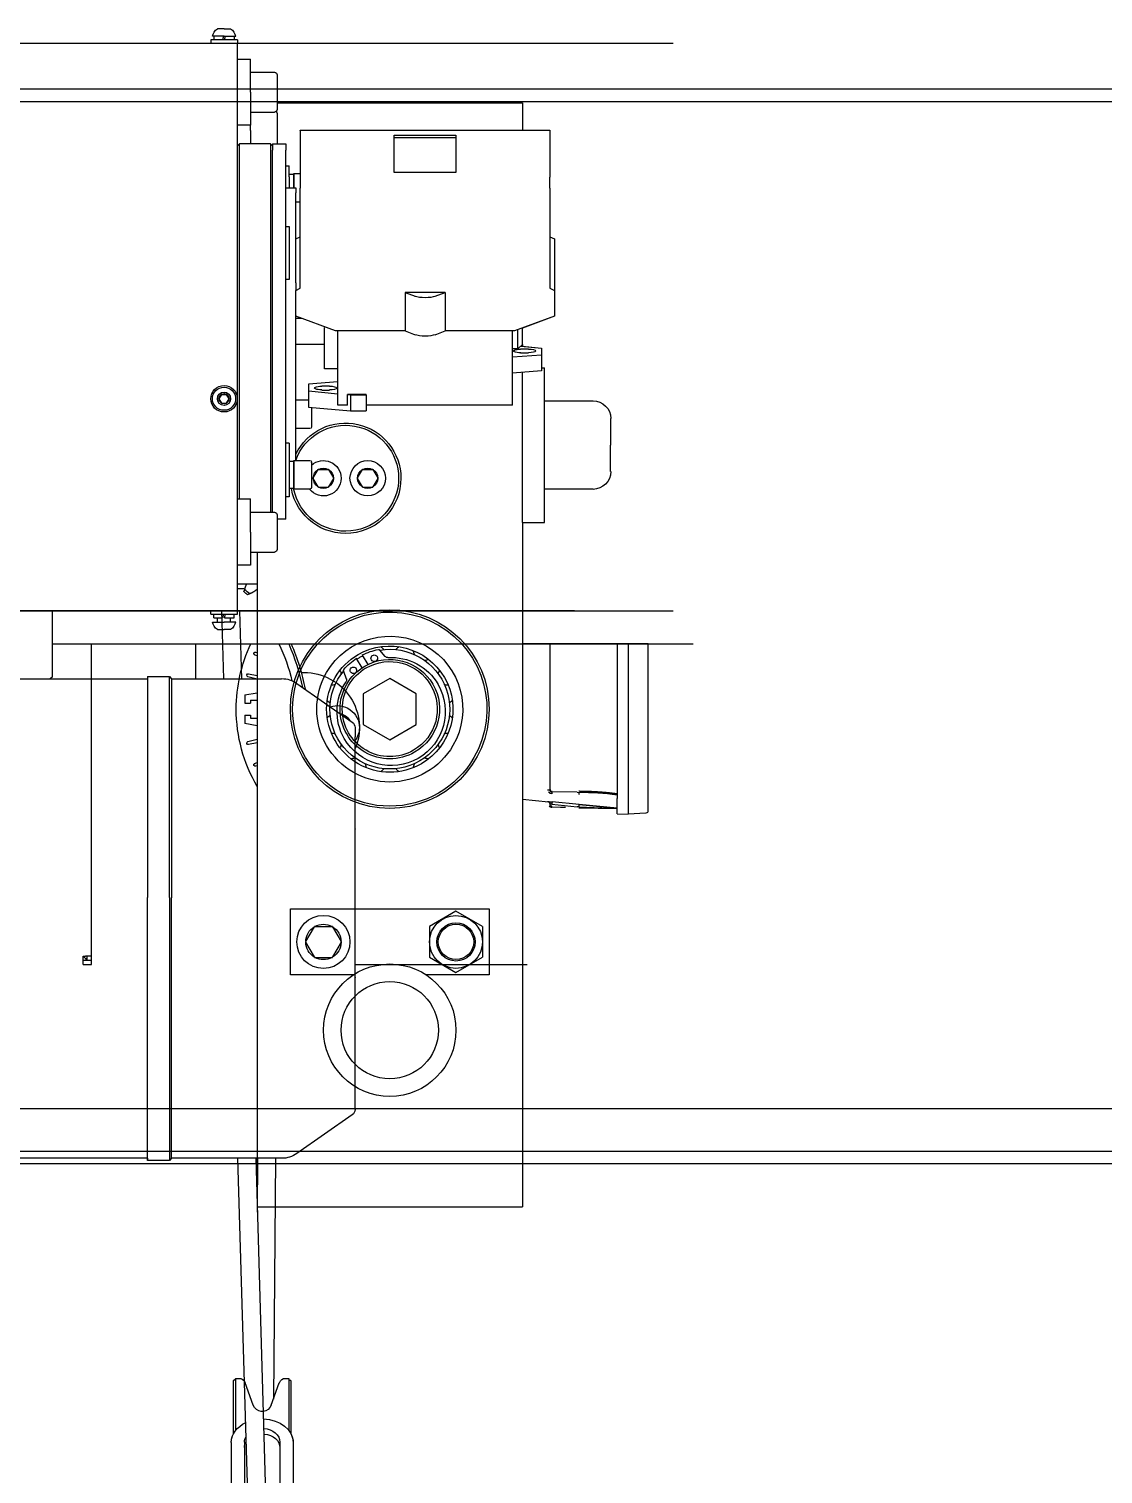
# Model space of a CAD drawing. Extents: x -1899985 to 1774885, y 556286 to 2175695.
# Drawn here: x -1076823 to -1076059, y 575667 to 576695 of the extents above; entities that cross this region are included whole.
import ezdxf

# ---------------------------------------------------------------- set-up
doc = ezdxf.new("R2010")
doc.units = 0
doc.header["$LTSCALE"] = 10
doc.header["$MEASUREMENT"] = 0
for name, color, linetype in [('20剖面图$0$A-LIN-V', 9, 'Continuous'), ('20剖面图$0$EWHS5T6M-1', 7, 'Continuous'), ('20剖面图$0$EWHS5T6M-2', 7, 'Continuous'), ('20剖面图$0$EWHS5T6M-3', 7, 'Continuous'), ('20剖面图$0$FHSGH10105-主梁-04', 7, 'Continuous'), ('20剖面图$0$FHSGH10105-主梁-06', 7, 'Continuous'), ('20剖面图$0$零件1^葫芦小车', 7, 'Continuous'), ('A-LIN-V', 9, 'Continuous')]:
    doc.layers.add(name, color=color, linetype=linetype)

# ---------------------------------------------------------------- blocks, each defined once
blk = doc.blocks.new('20剖面图$0$w4234')
at = {"color": 2}
for p, q in [((1596192.6, -80050.6), (1596282, -80050.6)), ((1596548.7, -80416.8), (1596548.7, -80418.4)), ((1596446.6, -80575), (1596448.2, -80575)), ((1596466.4, -80597), (1596467.7, -80597))]:
    blk.add_line(p, q, dxfattribs=at)
at = {"layer": '20剖面图$0$EWHS5T6M-1', "color": 2, "linetype": 'Continuous'}
for p, q in [((1596192.6, -80160.8), (1596192.6, -80050.6)), ((1596192.6, -80160.8), (1596192.6, -80050.6)), ((1596206.8, -80050.6), (1596206.8, -80160.8)), ((1596214.6, -80050.6), (1596214.6, -80160.8)), ((1596262.5, -80050.6), (1596262.5, -80154.5)), ((1596282, -80050.6), (1596282, -80451.3)), ((1596470.6, -80050.6), (1596470.6, -80451.3)), ((1596471.5, -80056.5), (1596470.6, -80056.9)), ((1596470.6, -80059.3), (1596472.4, -80058.6)), ((1596514.2, -80075.5), (1596514.2, -80050.6)), ((1596588.5, -80273), (1596588.5, -80050.6)), ((1596588.5, -80278.9), (1596588.5, -80050.6)), ((1596357.5, -80086.3), (1596376.3, -80075.4)), ((1596376.3, -80075.4), (1596395.2, -80086.3)), ((1596439.3, -80071.1), (1596437.2, -80071.1)), ((1596476.7, -80071.9), (1596470.6, -80073.2)), ((1596470.6, -80075.8), (1596477.2, -80074.1)), ((1596357.5, -80108), (1596357.5, -80086.3)), ((1596395.2, -80086.3), (1596395.2, -80108)), ((1596479.3, -80086.9), (1596470.6, -80085.4)), ((1596475.4, -80090.8), (1596470.6, -80090.8)), ((1596475.4, -80090.8), (1596475.4, -80092.8)), ((1596479.3, -80086.9), (1596479.3, -80092.8)), ((1596479.3, -80092.8), (1596475.4, -80092.8)), ((1596479.3, -80101.5), (1596475.4, -80101.5)), ((1596475.4, -80101.5), (1596475.4, -80103.5)), ((1596479.3, -80101.5), (1596479.3, -80107.4)), ((1596376.3, -80118.9), (1596357.5, -80108)), ((1596395.2, -80108), (1596376.3, -80118.9)), ((1596475.4, -80103.5), (1596470.6, -80103.5)), ((1596470.6, -80108.9), (1596479.3, -80107.4)), ((1596477.2, -80120.2), (1596470.6, -80118.5)), ((1596470.6, -80121.1), (1596476.7, -80122.4)), ((1596472.4, -80135.7), (1596470.6, -80135)), ((1596470.6, -80137.4), (1596471.5, -80137.8)), ((1596470.6, -80152.3), (1596470.6, -80451.3)), ((1596192.6, -80169.6), (1596192.6, -80160.8)), ((1596192.6, -80169.6), (1596192.6, -80160.8)), ((1596206.8, -80160.8), (1596206.8, -80171.8)), ((1596214.6, -80171.7), (1596214.6, -80160.8)), ((1596241.7, -80165.1), (1596260.9, -80163.2)), ((1596241.7, -80165.1), (1596260.9, -80163.2)), ((1596243, -80156.3), (1596241.9, -80156.4)), ((1596243, -80156.3), (1596261, -80156)), ((1596262.5, -80154.5), (1596261.8, -80154.5)), ((1596282, -80161.2), (1596263.4, -80163)), ((1596282, -80161.2), (1596263.4, -80163)), ((1596263.4, -80163), (1596264, -80163)), ((1596263.4, -80163), (1596264, -80163)), ((1596264, -80163), (1596264, -80163)), ((1596264, -80163), (1596264, -80163)), ((1596194.1, -80171.1), (1596206.8, -80171.8)), ((1596194.1, -80171.1), (1596206.8, -80171.8)), ((1596194.1, -80171.1), (1596206.8, -80171.8)), ((1596194.1, -80171.1), (1596206.8, -80171.8)), ((1596214.6, -80171.7), (1596206.8, -80171.8)), ((1596214.6, -80171.7), (1596206.8, -80171.8)), ((1596214.6, -80171.7), (1596206.8, -80171.8)), ((1596214.6, -80171.7), (1596206.8, -80171.8)), ((1596206.8, -80171.8), (1596206.8, -80171.8)), ((1596206.8, -80171.8), (1596206.8, -80171.8)), ((1596214.6, -80167.7), (1596241.7, -80165.1)), ((1596241.7, -80165.1), (1596214.6, -80167.7)), ((1596214.6, -80167.7), (1596241.7, -80165.1)), ((1596241.7, -80165.1), (1596214.6, -80167.7)), ((1596241.9, -80166.6), (1596214.6, -80167.8)), ((1596241.8, -80167.4), (1596214.6, -80167.8)), ((1596214.6, -80167.8), (1596226.9, -80167.6)), ((1596214.6, -80171.7), (1596214.6, -80167.7)), ((1596214.6, -80171.7), (1596214.6, -80171.7)), ((1596214.6, -80171.7), (1596214.6, -80171.7)), ((1596241.9, -80166.6), (1596243, -80166.6)), ((1596261, -80164.7), (1596243, -80166.6)), ((1596251.4, -80167.2), (1596254.8, -80167.1)), ((1596251.5, -80167.2), (1596261, -80167)), ((1596251.6, -80167.2), (1596254.8, -80167.1)), ((1596261, -80167), (1596261.8, -80167)), ((1596261.8, -80167), (1596261, -80167)), ((1596261.8, -80167), (1596261.8, -80167)), ((1596262.5, -80164.5), (1596262.5, -80166.2)), ((1596588.5, -80273), (1596592.8, -80273)), ((1596588.5, -80275.7), (1596588.5, -80273)), ((1596591.6, -80275.7), (1596588.5, -80275.7)), ((1596588.5, -80278.9), (1596588.5, -80275.8)), ((1596594.3, -80275.8), (1596588.5, -80275.8)), ((1596591.6, -80275.7), (1596591.6, -80273)), ((1596592.8, -80274.6), (1596594.3, -80273)), ((1596594.3, -80273), (1596592.8, -80273)), ((1596592.8, -80274.6), (1596594.3, -80273)), ((1596594.3, -80274.6), (1596594.3, -80273)), ((1596594.3, -80278.9), (1596594.3, -80274.6)), ((1596401, -80278.9), (1596278.5, -80278.9)), ((1596401, -80278.9), (1596284.3, -80278.9)), ((1596594.3, -80278.9), (1596588.5, -80278.9))]:
    blk.add_line(p, q, dxfattribs=at)
for centre, radius, start, end in [((1596583.3, -80110.3), 149.3, 156.4218, 169.4409), ((1596583.3, -80110.3), 147.7, 156.1555, 168.8159), ((1596583.3, -80110.3), 141.4, 155.025, 166.3526), ((1596471.9, -80057.5), 1.1, 294, 111), ((1596376.3, -80097.1), 109.2, 0, 25.2123), ((1596376.3, -80097.1), 109.2, 0, 25.2123), ((1596437.2, -80110.3), 39.3, 90, 203.0739), ((1596476.9, -80073), 1.1, 285, 102), ((1596413.6, -80110.3), 15.7, 71.0233, 180), ((1596413.6, -80110.3), 10.2, 99.7951, 150.2049), ((1596376.3, -80097.1), 109.2, 329.6902, 0), ((1596376.3, -80097.1), 109.2, 329.6902, 0), ((1596413.6, -80110.3), 15.7, 180, 216.8699), ((1596413.6, -80110.3), 9.43, 113.5764, 136.4236), ((1596476.9, -80121.3), 1.1, 258, 75), ((1596471.9, -80136.7), 1.1, 249, 66), ((1596238.8, -80320.9), 164.6, 88.9316, 98.4327), ((1596260.8, -80153.8), 3.54, 270.8312, 315.6256), ((1596264.2, -80190.9), 27.9, 91.7594, 96.8764), ((1596264.2, -80190.9), 27.9, 91.7594, 96.8764), ((1596290.4, -80161.4), 29.6, 183.553, 186.5575), ((1596261, -80154.5), 1.57, 271, 360), ((1596249.9, -80155.6), 11.1, 357.9665, 2.0335), ((1596261, -80154.4), 1.58, 271.1283, 323.2776), ((1596261, -80154.5), 1.57, 323.406, 0), ((1596263.3, -81592.6), 1438.1, 89.9717, 90.0283), ((1596264.1, -80164.5), 1.57, 95.5066, 179.9933), ((1596264.1, -80164.5), 1.57, 95.5, 180), ((1596194.2, -80169.6), 1.57, 180, 267), ((1596194.2, -80169.6), 1.57, 180, 267), ((1596194.2, -80169.6), 1.57, 180, 267), ((1596194.2, -80169.6), 1.57, 180, 267), ((1596261.6, -80164.3), 19.9, 182.2919, 186.6359), ((1596263.1, -80175.3), 10.8, 94.3758, 101.0144), ((1596249.7, -80166.6), 11.3, 358.0016, 1.9984), ((1596261.8, -80166.2), 0.784, 270.847, 0.153), ((1596261.8, -80166.2), 0.784, 270.8571, 0.1429), ((1596329.2, -80262.8), 12.6, 0, 180), ((1596329.2, -80262.8), 12.6, 180, 360), ((1596376.3, -80325.6), 47.1, 90, 270), ((1596376.3, -80325.6), 47.1, 270, 90), ((1596376.3, -80325.6), 34.6, 90, 270), ((1596376.3, -80325.6), 34.6, 270, 90)]:
    blk.add_arc(centre, radius, start, end, dxfattribs=at)
for points, degree, knots in [([(1596214.6, -80157.6), (1596215, -80157.5), (1596215.5, -80157.4), (1596217.8, -80157), (1596221.9, -80156.6), (1596226.1, -80156.2), (1596231.4, -80155.9), (1596236.4, -80155.7), (1596241.8, -80155.6)], 2, [0.1931582, 0.1931582, 0.1931582, 0.25, 0.25, 0.5, 0.5, 0.75, 0.75, 1, 1, 1]), ([(1596241.9, -80156.4), (1596241.8, -80156.4), (1596241.8, -80156.6), (1596241.7, -80157.1), (1596241.7, -80157.5), (1596241.7, -80157.9)], 3, [0, 0, 0, 0, 0.5, 0.5, 1, 1, 1, 1]), ([(1596260.9, -80157.4), (1596260.9, -80157), (1596260.9, -80156.7), (1596260.9, -80156.2), (1596261, -80156), (1596261, -80156)], 3, [0, 0, 0, 0, 0.5, 0.5, 1, 1, 1, 1]), ([(1596262.2, -80164.6), (1596262.2, -80164.2), (1596262.3, -80163.8), (1596262.7, -80163.2), (1596263.1, -80163), (1596263.4, -80163)], 3, [0, 0, 0, 0, 0.497, 0.497, 1, 1, 1, 1]), ([(1596261, -80166.2), (1596261.4, -80166.2), (1596261.8, -80166.2), (1596262.4, -80166.2), (1596262.5, -80166.2), (1596262.5, -80166.2)], 3, [0, 0, 0, 0, 0.5, 0.5, 1, 1, 1, 1]), ([(1596591.6, -80275.7), (1596591.6, -80275.5), (1596591.7, -80275.4), (1596592.2, -80275), (1596592.5, -80274.8), (1596592.8, -80274.6)], 3, [0, 0, 0, 0, 0.5, 0.5, 1, 1, 1, 1]), ([(1596592.8, -80274.6), (1596592.6, -80274.9), (1596592.4, -80275.2), (1596592, -80275.6), (1596591.8, -80275.8), (1596591.6, -80275.8)], 3, [0, 0, 0, 0, 0.5, 0.5, 1, 1, 1, 1])]:
    blk.add_open_spline(points, degree=degree, knots=knots, dxfattribs=at)
at = {"layer": '20剖面图$0$EWHS5T6M-2', "color": 2, "linetype": 'Continuous'}
for p, q in [((1596450.4, -80573.4), (1596448.2, -80573.4)), ((1596448.2, -80573.4), (1596448.2, -80610.4)), ((1596450.4, -80573.4), (1596448.2, -80573.4)), ((1596448.2, -80573.4), (1596448.2, -80575)), ((1596485.9, -80573.4), (1596483.6, -80573.4)), ((1596485.9, -80573.4), (1596483.6, -80573.4)), ((1596485.9, -80610.4), (1596485.9, -80573.4)), ((1596487.5, -80575), (1596485.9, -80573.4)), ((1596487.5, -80575), (1596485.9, -80573.4)), ((1596446.6, -80575), (1596446.6, -80612.9)), ((1596446.6, -80575), (1596446.6, -80612.9)), ((1596460.7, -80592.5), (1596454.9, -80576.5)), ((1596460.7, -80592.5), (1596454.9, -80576.5)), ((1596473.4, -80592.5), (1596479.2, -80576.5)), ((1596487.5, -80612.9), (1596487.5, -80575)), ((1596487.5, -80612.9), (1596487.5, -80575)), ((1596445, -80619.1), (1596445, -80687.8)), ((1596445, -80619.1), (1596445, -80687.8)), ((1596454.5, -80618.7), (1596454.5, -80687.7)), ((1596479.6, -80618.7), (1596479.6, -80687.7)), ((1596489, -80619.1), (1596489, -80687.8)), ((1596489, -80619.1), (1596489, -80687.8))]:
    blk.add_line(p, q, dxfattribs=at)
for centre, radius, start, end in [((1596450.4, -80578.1), 4.71, 20, 90), ((1596450.4, -80578.1), 4.71, 20, 90), ((1596483.6, -80578.1), 4.71, 90, 160), ((1596483.6, -80578.1), 4.71, 90, 148.6539), ((1596467, -80590.2), 6.76, 200, 264.2387), ((1596467, -80590.2), 6.76, 200, 264.2387), ((1596467, -80590.2), 6.76, 275.7613, 340)]:
    blk.add_arc(centre, radius, start, end, dxfattribs=at)
for centre, major_axis, start_param, end_param in [((1596467, -80619.1), (-22, 0), 4.750321, 6.283185), ((1596467, -80619.1), (-22, 0), 3.141593, 4.150051), ((1596467, -80619.1), (-22, 0), 5.902934, 6.283185), ((1596467, -80618.7), (-12.6, 0), 4.794698, 6.283185), ((1596467, -80622.7), (-12.6, 0), 4.819633, 6.283185), ((1596467, -80618.7), (-12.6, 0), 3.141593, 3.568788), ((1596467, -80619.1), (-22, 0), 3.141593, 3.521844), ((1596467, -80622.7), (-12.6, 0), 3.141593, 3.590007)]:
    blk.add_ellipse(centre, major_axis=major_axis, ratio=0.766044, start_param=start_param, end_param=end_param, dxfattribs=at)
at = {"layer": '20剖面图$0$EWHS5T6M-3', "color": 2, "linetype": 'Continuous'}
for p, q in [((1596494.2, -79618.2), (1596485.9, -79618.2)), ((1596486.9, -79618.2), (1596486.9, -79620.7)), ((1596494.2, -79613), (1596489.5, -79613)), ((1596490.5, -79613), (1596490.5, -79613)), ((1596493.9, -79620.7), (1596493.2, -79618.2)), ((1596494.2, -79613), (1596498.9, -79613)), ((1596494.2, -79618.2), (1596502.4, -79618.2)), ((1596494.5, -79618.2), (1596495.2, -79620.7)), ((1596501.5, -79618.2), (1596501.5, -79620.7)), ((1597089.3, -79623.2), (1596174.7, -79623.2)), ((1597089.3, -79623.2), (1596174.7, -79623.2)), ((1596484.7, -79620.7), (1596503.6, -79620.7)), ((1596484.7, -79620.7), (1596484.7, -79623.2)), ((1596484.7, -79664.8), (1596484.7, -79623.2)), ((1596484.7, -79634.5), (1596484.7, -79623.2)), ((1596503.6, -79620.7), (1596503.6, -79623.2)), ((1596475.3, -79658), (1596475.3, -79634.5)), ((1596484.7, -79634.5), (1596475.3, -79634.5)), ((1596475.3, -79643.9), (1596475.3, -79634.5)), ((1596484.7, -79634.5), (1596475.3, -79634.5)), ((1596456.5, -79645.8), (1596456.5, -79670.3)), ((1596456.5, -79645.8), (1596456.5, -79665.6)), ((1596475.3, -79643.9), (1596458.3, -79643.9)), ((1596475.3, -79643.9), (1596458.3, -79643.9)), ((1596475.3, -79658), (1596475.3, -79681.6)), ((1596282, -79665.6), (1596282, -79685)), ((1596294.6, -79665.6), (1596282, -79665.6)), ((1596282, -79665.6), (1596282, -79685)), ((1596294.6, -79665.6), (1596282, -79665.6)), ((1596456.5, -79665.6), (1596294.6, -79665.6)), ((1596456.5, -79665.6), (1596294.6, -79665.6)), ((1596484.7, -79985.4), (1596484.7, -79664.8)), ((1596456.5, -79673.2), (1596456.5, -79694.7)), ((1596475.3, -79672.2), (1596458.3, -79672.2)), ((1596262.4, -79685), (1596262.4, -79685.2)), ((1596440, -79685), (1596262.4, -79685)), ((1596262.4, -79685), (1596262.4, -79685.2)), ((1596282, -79685), (1596262.4, -79685)), ((1596262.4, -79685.2), (1596262.4, -79718.6)), ((1596262.4, -79685.2), (1596262.4, -79718.6)), ((1596329.2, -79688.7), (1596329.2, -79715.1)), ((1596373.2, -79688.7), (1596329.2, -79688.7)), ((1596373.2, -79690.2), (1596329.2, -79690.2)), ((1596373.2, -79715.1), (1596373.2, -79688.7)), ((1596440, -79685.2), (1596440, -79685)), ((1596440, -79685.2), (1596440, -79718.6)), ((1596475.3, -79681.6), (1596484.7, -79681.6)), ((1596475.3, -79685.4), (1596475.3, -79681.6)), ((1596475.3, -79685.4), (1596475.3, -79694.7)), ((1596450.2, -79694.7), (1596450.2, -79699.2)), ((1596459.6, -79694.7), (1596450.2, -79694.7)), ((1596450.2, -79761.5), (1596450.2, -79699.2)), ((1596459.6, -79694.7), (1596459.6, -79699.2)), ((1596459.6, -79696.3), (1596461.2, -79694.7)), ((1596459.6, -79957), (1596459.6, -79699.2)), ((1596461.2, -79694.7), (1596461.2, -79957)), ((1596461.2, -79694.7), (1596483.2, -79694.7)), ((1596483.2, -79947.5), (1596483.2, -79694.7)), ((1596484.7, -79696.3), (1596483.2, -79694.7)), ((1596447.8, -79718.3), (1596447.8, -79710.5)), ((1596450.2, -79710.5), (1596447.8, -79710.5)), ((1596262.4, -79726.3), (1596262.4, -79718.6)), ((1596262.4, -79726.3), (1596262.4, -79718.6)), ((1596329.2, -79715.1), (1596373.2, -79715.1)), ((1596444.5, -79716), (1596440, -79716)), ((1596440, -79718.6), (1596440, -79726.3)), ((1596444.5, -79716.3), (1596444.5, -79716)), ((1596444.5, -79716.3), (1596444.5, -79726.1)), ((1596447.8, -79716.5), (1596444.5, -79716.5)), ((1596444.5, -79726.1), (1596444.5, -79716.9)), ((1596447.8, -79718.3), (1596447.8, -79726.1)), ((1596262.4, -79726.3), (1596262.4, -79797.6)), ((1596262.4, -79726.3), (1596262.4, -79761)), ((1596440, -79797.6), (1596440, -79726.3)), ((1596443.1, -79726.1), (1596443.1, -79729.6)), ((1596450.2, -79726.1), (1596443.1, -79726.1)), ((1596443.1, -79793.8), (1596443.1, -79729.6)), ((1596440, -79736.4), (1596443.1, -79736.4)), ((1596262.4, -79761), (1596259.2, -79762.5)), ((1596262.4, -79761), (1596259.2, -79762.5)), ((1596443.1, -79762.5), (1596440, -79761)), ((1596447.8, -79753.6), (1596447.8, -79782.9)), ((1596450.2, -79753.6), (1596447.8, -79753.6)), ((1596450.2, -79943.9), (1596450.2, -79761.5)), ((1596259.2, -79762.5), (1596259.2, -79799.2)), ((1596259.2, -79762.5), (1596259.2, -79799.2)), ((1596447.8, -79782.9), (1596447.8, -79791.4)), ((1596447.8, -79791.4), (1596450.2, -79791.4)), ((1596262.4, -79797.6), (1596259.2, -79799.2)), ((1596259.2, -79799.2), (1596259.2, -79817.4)), ((1596259.2, -79799.2), (1596259.2, -79817.4)), ((1596337, -79800.7), (1596365.3, -79800.7)), ((1596344, -79803.3), (1596337, -79800.7)), ((1596337, -79800.7), (1596337, -79828)), ((1596365.3, -79800.7), (1596358.3, -79803.3)), ((1596365.3, -79800.7), (1596365.3, -79828)), ((1596443.1, -79799.2), (1596440, -79797.6)), ((1596443.1, -79793.8), (1596443.1, -79799.2)), ((1596443.1, -79817.4), (1596443.1, -79799.2)), ((1596259.2, -79817.4), (1596287.5, -79828)), ((1596259.2, -79817.4), (1596282, -79825.9)), ((1596414.8, -79828), (1596443.1, -79817.4)), ((1596443.1, -79818.8), (1596439.2, -79818.8)), ((1596443.1, -79919.9), (1596443.1, -79817.4)), ((1596282, -79837.7), (1596282, -79825.9)), ((1596282, -79837.7), (1596282, -79825.9)), ((1596285.2, -79840.8), (1596285.2, -79827.1)), ((1596287.5, -79828), (1596337, -79828)), ((1596289.1, -79880.9), (1596289.1, -79828)), ((1596344, -79830.7), (1596337, -79828)), ((1596365.3, -79828), (1596358.3, -79830.7)), ((1596365.3, -79828), (1596414.8, -79828)), ((1596413.2, -79880.9), (1596413.2, -79828)), ((1596422.7, -79855), (1596422.7, -79825.4)), ((1596283.1, -79838.8), (1596268.3, -79840.2)), ((1596282, -79838.9), (1596268.3, -79840.2)), ((1596268.3, -79840.2), (1596268.3, -79845.1)), ((1596268.3, -79840.2), (1596268.3, -79845.1)), ((1596277.7, -79840.9), (1596283.2, -79840.9)), ((1596283.2, -79843.5), (1596277.7, -79843.5)), ((1596282, -79837.7), (1596282, -79838.9)), ((1596282, -79837.7), (1596285.2, -79840.8)), ((1596282, -79837.7), (1596282, -79838.9)), ((1596285.2, -79840.8), (1596289.1, -79840.8)), ((1596422.7, -79837.7), (1596443.1, -79837.7)), ((1596266.3, -79964.2), (1596266.3, -79854.2)), ((1596268.3, -79854.2), (1596266.3, -79854.2)), ((1596266.3, -79877.8), (1596266.3, -79854.2)), ((1596268.3, -79854.2), (1596266.3, -79854.2)), ((1596268.3, -79845.1), (1596268.3, -79856.4)), ((1596268.3, -79845.1), (1596289.1, -79846.6)), ((1596268.3, -79845.1), (1596268.3, -79854.2)), ((1596268.3, -79856.4), (1596289.1, -79858)), ((1596282, -79964.2), (1596282, -79857.5)), ((1596413.2, -79855), (1596422.7, -79855)), ((1596413.2, -79864.2), (1596434.1, -79865.8)), ((1596393.2, -79873.5), (1596393.2, -79873.3)), ((1596393.2, -79873.3), (1596406.4, -79873.3)), ((1596393.2, -79873.5), (1596393.2, -79884.9)), ((1596404.2, -79873.5), (1596393.2, -79873.5)), ((1596406.4, -79873.3), (1596404.2, -79873.5)), ((1596404.2, -79873.5), (1596404.2, -79884.9)), ((1596406.4, -79880.9), (1596406.4, -79873.3)), ((1596434.1, -79870.7), (1596413.2, -79872.7)), ((1596424.6, -79870), (1596419.1, -79870)), ((1596419.2, -79867.3), (1596424.7, -79867.3)), ((1596434.1, -79865.8), (1596434.1, -79870.7)), ((1596434.1, -79870.7), (1596434.1, -79882.1)), ((1596490.5, -79876.2), (1596492.4, -79873.1)), ((1596496, -79873.1), (1596492.4, -79873.1)), ((1596496, -79873.1), (1596497.8, -79876.2)), ((1596266.3, -79877.8), (1596231.7, -79877.8)), ((1596266.3, -79877.8), (1596231.7, -79877.8)), ((1596289.1, -79880.9), (1596393.2, -79880.9)), ((1596404.2, -79884.9), (1596393.2, -79884.9)), ((1596434.1, -79882.1), (1596404.2, -79884.9)), ((1596406.4, -79880.9), (1596413.2, -79880.9)), ((1596431.9, -79882.3), (1596431.9, -79896.2)), ((1596443.1, -79877), (1596434.1, -79877)), ((1596492.4, -79879.3), (1596490.5, -79876.2)), ((1596496, -79879.3), (1596492.4, -79879.3)), ((1596497.8, -79876.2), (1596496, -79879.3)), ((1596219.2, -79890.3), (1596219.2, -79909.2)), ((1596219.2, -79890.3), (1596219.2, -79909.2)), ((1596433.2, -79897.4), (1596443.1, -79897.4)), ((1596219.2, -79928.1), (1596219.2, -79909.2)), ((1596219.2, -79928.1), (1596219.2, -79909.2)), ((1596447.8, -79907.8), (1596450.2, -79907.8)), ((1596447.8, -79907.8), (1596447.8, -79922.5)), ((1596388.3, -79926.6), (1596384.8, -79932.6)), ((1596388.3, -79926.6), (1596388.4, -79926.5)), ((1596388.4, -79926.5), (1596388.5, -79926.5)), ((1596395.5, -79926.5), (1596388.5, -79926.5)), ((1596395.5, -79926.5), (1596395.7, -79926.5)), ((1596395.7, -79926.5), (1596395.7, -79926.6)), ((1596399.2, -79932.6), (1596395.7, -79926.6)), ((1596419.8, -79926.6), (1596416.3, -79932.6)), ((1596419.8, -79926.6), (1596419.8, -79926.5)), ((1596419.8, -79926.5), (1596420, -79926.5)), ((1596427, -79926.5), (1596420, -79926.5)), ((1596427, -79926.5), (1596427.1, -79926.5)), ((1596427.1, -79926.5), (1596427.2, -79926.6)), ((1596430.7, -79932.6), (1596427.2, -79926.6)), ((1596431.9, -79921.7), (1596431.9, -79921.4)), ((1596431.9, -79921.7), (1596431.9, -79939.3)), ((1596444.5, -79920.1), (1596433.2, -79920.1)), ((1596444.5, -79920.5), (1596444.5, -79920.1)), ((1596444.5, -79920.5), (1596444.5, -79940.5)), ((1596447.8, -79920.7), (1596444.5, -79920.7)), ((1596444.5, -79940), (1596444.5, -79921)), ((1596447.8, -79922.5), (1596447.8, -79946)), ((1596384.8, -79932.8), (1596384.8, -79932.6)), ((1596384.8, -79932.9), (1596384.8, -79932.8)), ((1596384.8, -79932.9), (1596388.3, -79938.9)), ((1596395.7, -79938.9), (1596399.2, -79932.9)), ((1596399.2, -79932.6), (1596399.3, -79932.8)), ((1596399.3, -79932.8), (1596399.2, -79932.9)), ((1596416.2, -79932.8), (1596416.3, -79932.6)), ((1596416.3, -79932.9), (1596416.2, -79932.8)), ((1596416.3, -79932.9), (1596419.8, -79938.9)), ((1596427.2, -79938.9), (1596430.7, -79932.9)), ((1596430.7, -79932.6), (1596430.7, -79932.8)), ((1596430.7, -79932.8), (1596430.7, -79932.9)), ((1596231.7, -79940.6), (1596266.3, -79940.6)), ((1596231.7, -79940.6), (1596266.3, -79940.6)), ((1596266.3, -79964.2), (1596266.3, -79940.6)), ((1596388.4, -79939.1), (1596388.3, -79938.9)), ((1596388.5, -79939.1), (1596388.4, -79939.1)), ((1596395.7, -79939.1), (1596395.5, -79939.1)), ((1596395.7, -79938.9), (1596395.7, -79939.1)), ((1596419.8, -79939.1), (1596419.8, -79938.9)), ((1596420, -79939.1), (1596419.8, -79939.1)), ((1596427.1, -79939.1), (1596427, -79939.1)), ((1596427.2, -79938.9), (1596427.1, -79939.1)), ((1596433.2, -79940.5), (1596444.5, -79940.5)), ((1596444.5, -79940), (1596447.8, -79940)), ((1596447.8, -79946), (1596450.2, -79946)), ((1596450.2, -79961.8), (1596450.2, -79943.9)), ((1596475.3, -79957), (1596458.3, -79957)), ((1596475.3, -79971.1), (1596475.3, -79947.5)), ((1596484.7, -79947.5), (1596475.3, -79947.5)), ((1596282, -79964.2), (1596266.3, -79964.2)), ((1596282, -79964.2), (1596266.3, -79964.2)), ((1596282, -79964.2), (1596282, -80451.3)), ((1596282, -79964.2), (1596282, -80050.6)), ((1596450.2, -79961.8), (1596456.5, -79961.8)), ((1596456.5, -79958.9), (1596456.5, -79983.4)), ((1596475.3, -79971.1), (1596475.3, -79994.7)), ((1596475.3, -79985.3), (1596458.3, -79985.3)), ((1596470.6, -79985.3), (1596470.6, -80008.2)), ((1596484.7, -80027.1), (1596484.7, -79985.4)), ((1596475.3, -79994.7), (1596484.7, -79994.7)), ((1596470.6, -80008.2), (1596470.6, -80451.3)), ((1596470.6, -80008.2), (1596484.7, -80008.2)), ((1596475.9, -80015.1), (1596477.4, -80015.8)), ((1596480, -80013.6), (1596479.5, -80011.9)), ((1597089.3, -80027.1), (1596174.7, -80027.1)), ((1596484.7, -80029.6), (1596484.7, -80027.1)), ((1596503.6, -80029.6), (1596484.7, -80029.6)), ((1596486.9, -80032.1), (1596486.9, -80029.6)), ((1596493.9, -80032.1), (1596493.2, -80029.6)), ((1596494.5, -80029.6), (1596495.2, -80032.1)), ((1596501.5, -80032.1), (1596501.5, -80029.6)), ((1596503.6, -80029.6), (1596503.6, -80027.1)), ((1596616.3, -80074.1), (1596616.3, -80027.1)), ((1596485.9, -80035.2), (1596494.2, -80035.2)), ((1596493.9, -80032.1), (1596486.9, -80032.1)), ((1596489.5, -80034.8), (1596489.5, -80032.1)), ((1596502.4, -80035.2), (1596494.2, -80035.2)), ((1596501.5, -80032.1), (1596495.2, -80032.1)), ((1596498.9, -80034.8), (1596498.9, -80032.1)), ((1596489.5, -80040.4), (1596494.2, -80040.4)), ((1596490.5, -80040.4), (1596490.5, -80040.4)), ((1596498.9, -80040.4), (1596494.2, -80040.4)), ((1596379.6, -80059.6), (1596383.4, -80055.1)), ((1596395.9, -80058.6), (1596391.9, -80065.4)), ((1596396, -80067.8), (1596399.9, -80061)), ((1596409.2, -80070), (1596407.2, -80075.5)), ((1596442.4, -80078.9), (1596403, -80106.5)), ((1596531.5, -80075.5), (1596453.2, -80075.5)), ((1596533, -80073.9), (1596531.5, -80075.5)), ((1596531.5, -80075.5), (1596531.5, -80231.3)), ((1596533, -80231.1), (1596533, -80073.9)), ((1596548.7, -80073.9), (1596533, -80073.9)), ((1596548.7, -80073.9), (1596548.7, -80231.1)), ((1596684.7, -80075.5), (1596548.7, -80075.5)), ((1596616.3, -80074.1), (1596617.8, -80075.5)), ((1596401, -80110.3), (1596401, -80116.9)), ((1596401, -80117), (1596401, -80116.9)), ((1596401, -80182.3), (1596401, -80117)), ((1596470.6, -80152.3), (1596470.6, -80451.3)), ((1596282, -80161.2), (1596282, -80451.3)), ((1596401, -80182.3), (1596401, -80182.6)), ((1596401, -80234.3), (1596401, -80182.6)), ((1596401, -80287.9), (1596401, -80234.3)), ((1596531.5, -80416.8), (1596531.5, -80231.3)), ((1596533, -80231.1), (1596533, -80418.4)), ((1596548.7, -80418.4), (1596548.7, -80231.1)), ((1596447, -80239.2), (1596305.6, -80239.2)), ((1596305.6, -80239.2), (1596305.6, -80286.3)), ((1596310.3, -80251.9), (1596329.2, -80241)), ((1596329.2, -80241), (1596348, -80251.9)), ((1596447, -80286.3), (1596447, -80239.2)), ((1596348, -80251.9), (1596348, -80273.7)), ((1596417, -80252), (1596410.9, -80262.5)), ((1596417, -80252), (1596417.1, -80251.8)), ((1596417.1, -80251.8), (1596417.4, -80251.8)), ((1596429.5, -80251.8), (1596417.4, -80251.8)), ((1596429.5, -80251.8), (1596429.8, -80251.8)), ((1596429.8, -80251.8), (1596429.9, -80252)), ((1596436, -80262.5), (1596429.9, -80252)), ((1596410.8, -80262.8), (1596410.9, -80262.5)), ((1596410.9, -80263), (1596410.8, -80262.8)), ((1596410.9, -80263), (1596417, -80273.5)), ((1596429.9, -80273.5), (1596436, -80263)), ((1596436, -80262.5), (1596436.2, -80262.8)), ((1596436.2, -80262.8), (1596436, -80263)), ((1596329.2, -80284.5), (1596310.3, -80273.7)), ((1596348, -80273.7), (1596329.2, -80284.5)), ((1596417.1, -80273.8), (1596417, -80273.5)), ((1596417.4, -80273.8), (1596417.1, -80273.8)), ((1596429.8, -80273.8), (1596429.5, -80273.8)), ((1596429.9, -80273.5), (1596429.8, -80273.8)), ((1596305.6, -80286.3), (1596350.3, -80286.3)), ((1596401, -80287.9), (1596401, -80278.9)), ((1596402.4, -80286.3), (1596447, -80286.3)), ((1596401, -80366), (1596401, -80288.2)), ((1596401, -80366), (1596401, -80288.2)), ((1596401, -80382), (1596401, -80366.2)), ((1596401, -80382), (1596401, -80366.2)), ((1596403, -80385.8), (1596442.4, -80413.4)), ((1596403, -80385.8), (1596442.4, -80413.4)), ((1596453.2, -80416.8), (1596531.5, -80416.8)), ((1596453.2, -80416.8), (1596531.5, -80416.8)), ((1596531.5, -80416.8), (1596533, -80418.4)), ((1596531.5, -80416.8), (1596533, -80418.4)), ((1596533, -80418.4), (1596548.7, -80418.4)), ((1596533, -80418.4), (1596548.7, -80418.4)), ((1596548.7, -80416.8), (1596684.7, -80416.8)), ((1596548.7, -80416.8), (1596684.7, -80416.8)), ((1596294.6, -80451.3), (1596282, -80451.3)), ((1596470.6, -80451.3), (1596282, -80451.3)), ((1596458, -80451.3), (1596294.6, -80451.3)), ((1596470.6, -80451.3), (1596458, -80451.3))]:
    blk.add_line(p, q, dxfattribs=at)
for centre, radius, start, end in [((1596494.2, -79620), 8.45, 123.9117, 167.5145), ((1596494.2, -79620), 8.45, 12.4855, 56.0883), ((1596458.3, -79645.8), 1.89, 90, 180), ((1596458.3, -79645.8), 1.89, 90, 180), ((1596458.3, -79670.3), 1.89, 180, 270), ((1596458.3, -79673.2), 1.89, 130.2725, 180), ((1596494.2, -79876.2), 9.43, 0, 180), ((1596494.2, -79876.2), 8.25, 0, 180), ((1596494.2, -79876.2), 4.71, 0, 180), ((1596494.2, -79876.2), 3.63, 120, 180), ((1596494.2, -79876.2), 3.63, 60, 120), ((1596494.2, -79876.2), 3.63, 0, 60), ((1596231.7, -79890.3), 12.6, 90, 180), ((1596231.7, -79890.3), 12.6, 90, 180), ((1596494.2, -79876.2), 9.43, 180, 0), ((1596494.2, -79876.2), 8.25, 180, 0), ((1596494.2, -79876.2), 4.71, 180, 360), ((1596494.2, -79876.2), 3.63, 180, 240), ((1596494.2, -79876.2), 3.63, 240, 300), ((1596494.2, -79876.2), 3.63, 300, 0), ((1596407.7, -79932.8), 39.3, 25.8419, 180), ((1596407.7, -79932.8), 37.7, 19.593, 180), ((1596433.2, -79896.2), 1.26, 180, 270), ((1596392, -79932.8), 12.6, 0, 180), ((1596392, -79932.8), 7.19, 120.9642, 179.0358), ((1596392, -79932.8), 7.19, 60.9642, 119.0358), ((1596392, -79932.8), 7.19, 0.9642, 59.0358), ((1596423.5, -79932.8), 12.6, 47.5459, 180), ((1596423.5, -79932.8), 7.19, 120.9642, 179.0358), ((1596423.5, -79932.8), 7.19, 60.9642, 119.0358), ((1596423.5, -79932.8), 7.19, 0.9642, 59.0358), ((1596433.2, -79921.4), 1.26, 90, 180), ((1596231.7, -79928.1), 12.6, 180, 270), ((1596231.7, -79928.1), 12.6, 180, 270), ((1596407.7, -79932.8), 39.3, 180, 349.1626), ((1596407.7, -79932.8), 37.7, 180, 348.9453), ((1596392, -79932.8), 12.6, 180, 0), ((1596392, -79932.8), 7.19, 180.9642, 239.0358), ((1596392, -79932.8), 7.19, 300.9642, 359.0358), ((1596423.5, -79932.8), 12.6, 180, 321.7577), ((1596423.5, -79932.8), 7.19, 180.9642, 239.0358), ((1596423.5, -79932.8), 7.19, 300.9642, 359.0358), ((1596392, -82326.3), 2387.2, 89.9163, 90.0837), ((1596392, -79932.8), 7.19, 240.9642, 299.0358), ((1596423.5, -82326.3), 2387.2, 89.9163, 90.0837), ((1596423.5, -79932.8), 7.19, 240.9642, 299.0358), ((1596433.2, -79939.3), 1.26, 180, 270), ((1596458.3, -79958.9), 1.89, 90, 180), ((1596458.3, -79983.4), 1.89, 180, 270), ((1596407.7, -79932.8), 106.9, 309.6124, 312.2058), ((1596407.7, -79932.8), 108.4, 310.0045, 311.8137), ((1596376.3, -80097.1), 70.7, 0, 180), ((1596376.3, -80097.1), 69.1, 30, 210), ((1596494.2, -80033.4), 8.45, 192.4855, 236.0883), ((1596489.1, -80034.8), 0.393, 270, 0), ((1596499.3, -80034.8), 0.393, 180, 270), ((1596494.2, -80033.4), 8.45, 303.9117, 347.5145), ((1596376.3, -80097.1), 51.9, 30, 210), ((1596376.3, -80097.1), 44.9, 60, 240), ((1596376.3, -80097.1), 42.6, 80.5432, 240), ((1596375.3, -80098.8), 38.5, 86.5646, 150), ((1596376.3, -80097.1), 44.9, 240, 60), ((1596352.3, -80055.5), 7.07, 336.6854, 360), ((1596376.3, -80049.1), 7.07, 210.094, 233.3146), ((1596377.8, -80058.1), 2.36, 266.5646, 320), ((1596376.3, -80049.1), 7.07, 306.6854, 329.906), ((1596384.2, -80055.8), 1.1, 79.1932, 140), ((1596376.3, -80097.1), 43.2, 63.1268, 79.1932), ((1596387.3, -80060.9), 2.36, 150, 330), ((1596387.3, -80060.9), 2.36, 330, 150), ((1596376.3, -80097.1), 42.6, 60, 63.173), ((1596376.3, -80097.1), 42.6, 56.827, 60), ((1596376.3, -80097.1), 69.1, 210, 30), ((1596334.7, -80073.1), 7.07, 6.6854, 29.906), ((1596376.3, -80097.1), 35.4, 60, 240), ((1596376.3, -80097.1), 33.8, 60, 240), ((1596352.3, -80055.5), 7.07, 240.094, 263.3146), ((1596376.3, -80097.1), 42.6, 240, 40.211), ((1596376.3, -80097.1), 35.4, 240, 60), ((1596376.3, -80097.1), 33.8, 240, 60), ((1596376.3, -80097.1), 43.2, 40.8068, 56.8732), ((1596402.2, -80069.5), 2.36, 150, 330), ((1596402.2, -80069.5), 2.36, 330, 150), ((1596408.2, -80069.6), 1.1, 340, 40.8068), ((1596417.9, -80073.1), 7.07, 150.094, 173.3146), ((1596376.3, -80097.1), 51.9, 210, 30), ((1596334.7, -80073.1), 7.07, 270.094, 293.3146), ((1596375.3, -80098.8), 38.5, 150, 330), ((1596409.4, -80076.3), 2.36, 160, 213.4354), ((1596375.3, -80098.8), 38.5, 330, 33.4354), ((1596417.9, -80073.1), 7.07, 246.6854, 269.906), ((1596453.2, -80094.3), 18.9, 90, 125), ((1596328.3, -80097.1), 7.07, 36.6854, 59.906), ((1596424.4, -80097.1), 7.07, 120.094, 143.3146), ((1596376.3, -80097.1), 70.7, 180, 0), ((1596328.3, -80097.1), 7.07, 300.094, 323.3146), ((1596424.4, -80097.1), 7.07, 216.6854, 239.906), ((1596405.7, -80110.3), 4.71, 125, 180), ((1596334.7, -80121.2), 7.07, 66.6854, 89.906), ((1596334.7, -80121.2), 7.07, 330.094, 353.3146), ((1596406.6, -80117), 5.52, 178.705, 180.0001), ((1596417.9, -80121.2), 7.07, 186.6854, 209.906), ((1596417.9, -80121.2), 7.07, 90.094, 113.3146), ((1596352.3, -80138.8), 7.07, 96.6854, 119.906), ((1596400.3, -80138.8), 7.07, 60.094, 83.3146), ((1596352.3, -80138.8), 7.07, 0, 23.3146), ((1596376.3, -80145.2), 7.07, 126.6854, 149.906), ((1596376.3, -80145.2), 7.07, 30.094, 53.3146), ((1596400.3, -80138.8), 7.07, 156.6854, 179.906), ((1596431.7, -80182.6), 30.7, 179.4504, 180.0008), ((1596329.2, -80262.8), 18.8, 90, 270), ((1596329.2, -80262.8), 18.8, 270, 90), ((1596423.5, -80262.8), 18.9, 0, 180), ((1599697, -80262.8), 3386.6, 179.8158, 180.1842), ((1596329.2, -80262.8), 13.6, 90, 270), ((1596329.2, -80262.8), 13.6, 270, 90), ((1596423.5, -80262.8), 12.6, 121.045, 178.955), ((1596423.5, -80262.8), 12.6, 61.045, 118.955), ((1596423.5, -80262.8), 12.6, 1.045, 58.955), ((1596423.5, -80262.8), 18.9, 180, 0), ((1596423.5, -80262.8), 12.6, 181.045, 238.955), ((1596423.5, -80262.8), 12.6, 301.045, 358.955), ((1596423.5, -80262.8), 12.6, 241.045, 298.955), ((1596423.5, -86039.3), 5765.5, 89.93952, 90.06048), ((1596431.7, -80287.9), 30.7, 179.9992, 180.5496), ((1596431.7, -80287.9), 30.7, 179.9992, 180.5496), ((1596406.6, -80366), 5.52, 179.9999, 181.295), ((1596406.6, -80366), 5.52, 179.9999, 181.295), ((1596405.7, -80382), 4.71, 180, 235), ((1596405.7, -80382), 4.71, 180, 235), ((1596453.2, -80397.9), 18.9, 235, 270), ((1596453.2, -80397.9), 18.9, 235, 270)]:
    blk.add_arc(centre, radius, start, end, dxfattribs=at)
for centre, major_axis, start_param, end_param in [((1596351.2, -79802.1), (8.64, 0), 3.735005, 5.689773), ((1596351.2, -79829.4), (8.64, 0), 3.735005, 5.689773), ((1596277.7, -79842.2), (-5.11, 0), 4.712389, 6.283185), ((1596277.7, -79842.2), (5.11, 0), 3.141593, 4.70657), ((1596283.2, -79842.2), (-5.11, 0), 1.564978, 4.712389), ((1596419.2, -79868.6), (-5.11, 0), 4.712389, 6.283185), ((1596419.2, -79868.6), (5.11, 0), 3.141593, 4.70657), ((1596424.7, -79868.6), (-5.11, 0), 1.564978, 4.712389)]:
    blk.add_ellipse(centre, major_axis=major_axis, ratio=0.258819, start_param=start_param, end_param=end_param, dxfattribs=at)
blk.add_open_spline([(1596479.5, -80011.9), (1596478.9, -80009.9), (1596478.1, -80008.2)], degree=2, dxfattribs=at)
blk.add_open_spline([(1596470.6, -80011.9), (1596470.8, -80012.1), (1596471.1, -80012.3), (1596473.2, -80013.8), (1596475.9, -80015.1)], degree=2, knots=[0.7287121, 0.7287121, 0.7287121, 0.75, 0.75, 1, 1, 1], dxfattribs=at)
at = {"layer": '20剖面图$0$FHSGH10105-主梁-04', "color": 2, "linetype": 'Continuous'}
for p, q in [((1598387.6, -79655.6), (1592220.4, -79655.6)), ((1598387.6, -79664.6), (1592220.4, -79664.6))]:
    blk.add_line(p, q, dxfattribs=at)
at = {"layer": '20剖面图$0$FHSGH10105-主梁-06', "color": 2, "linetype": 'Continuous'}
for p, q in [((1596484.7, -80011.3), (1596480.1, -80011.3)), ((1596482.4, -80050.6), (1596160.6, -80050.6)), ((1596588.5, -80050.6), (1596475.1, -80050.6)), ((1596616.3, -80050.6), (1596495, -80050.6)), ((1598387.6, -80411.6), (1592220.4, -80411.6)), ((1598387.6, -80420.6), (1592220.4, -80420.6))]:
    blk.add_line(p, q, dxfattribs=at)
at = {"layer": '20剖面图$0$零件1^葫芦小车', "color": 2, "linetype": 'Continuous'}
for p, q in [((1596483.1, -80027.1), (1596481.7, -80075.5)), ((1596494.3, -80075.5), (1596495.7, -80027.1)), ((1596457.5, -80416.8), (1596459.1, -80588.2)), ((1596471.6, -80416.8), (1596461.2, -80773.7)), ((1596470.5, -80455.2), (1596470.2, -80416.8)), ((1596473.8, -80773.2), (1596484.3, -80416.8))]:
    blk.add_line(p, q, dxfattribs=at)
blk = doc.blocks.new('20剖面图$0$55555555rrrrrr-M')
at = {"layer": '20剖面图$0$EWHS5T6M-3', "color": 2, "linetype": 'Continuous'}
for p, q in [((1521021.2, 577954.9), (1521935.8, 577954.9)), ((1521021.2, 577954.9), (1521935.8, 577954.9)), ((1521021.2, 577551.1), (1521935.8, 577551.1))]:
    blk.add_line(p, q, dxfattribs=at)
at = {"layer": '20剖面图$0$FHSGH10105-主梁-04', "color": 2, "linetype": 'Continuous'}
blk.add_line((1519722.9, 577922.5), (1525911.1, 577922.5), dxfattribs=at)
at = {"layer": '20剖面图$0$FHSGH10105-主梁-06', "color": 2, "linetype": 'Continuous'}
for p, q in [((1519722.9, 577196.8), (1525666.4, 577196.8)), ((1519722.9, 577157.5), (1525659.7, 577157.5))]:
    blk.add_line(p, q, dxfattribs=at)
at = {"layer": '20剖面图$0$FHSGH10105-主梁-04', "xscale": -1}
blk.add_blockref('20剖面图$0$w4234', (3118180.6, 657578.1), dxfattribs=at)
blk = doc.blocks.new('20剖面图')
at = {"layer": '20剖面图$0$A-LIN-V'}
blk.add_blockref('20剖面图$0$55555555rrrrrr-M', (-2598370.4, -1270), dxfattribs=at)

msp = doc.modelspace()

# ---------------------------------------------------------------- block references
at = {"layer": 'A-LIN-V'}
msp.add_blockref('20剖面图', (0, 0), dxfattribs=at)

doc.saveas('drawing.dxf')
